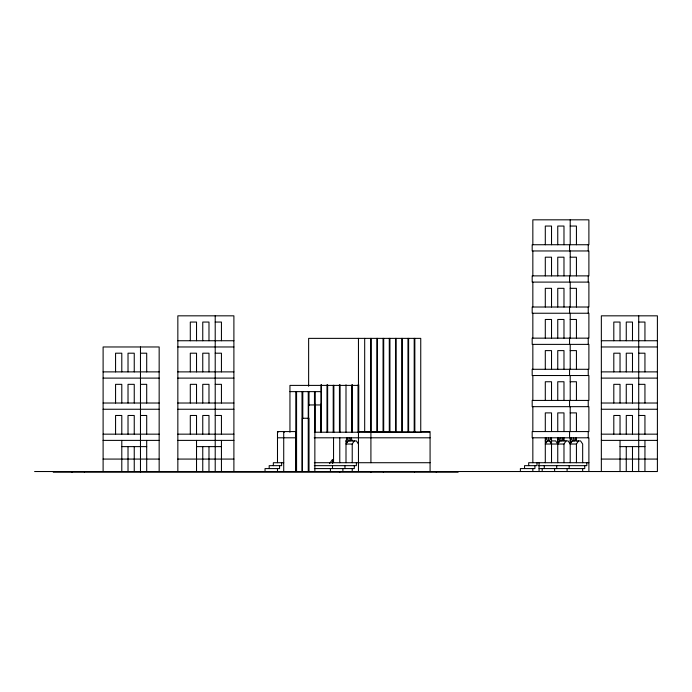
<?xml version="1.0" encoding="UTF-8"?>
<svg xmlns="http://www.w3.org/2000/svg" width="692" height="692" viewBox="0 0 692 692"><rect width="100%" height="100%" fill="white"/><g stroke="black" fill="none" stroke-linecap="round" stroke-linejoin="round"><path stroke-width="1.04" d="M346 462.714L346 440.916L347.038 437.802L348.076 440.916L346 444.03L352.228 444.03L354.304 440.916M350.152 440.916L351.19 437.802L352.228 440.916M551.524 444.03L549.448 440.916L550.486 437.802L551.524 440.916L550.486 442.473M561.904 440.916L562.942 437.802L563.98 440.916L563.98 437.802M574.36 440.916L575.398 437.802L576.436 440.916L576.436 437.802M546.334 442.473L545.296 440.916L546.334 437.802L547.372 440.916L545.296 444.03L563.98 444.03L566.056 440.916M558.79 442.473L557.752 440.916L558.79 437.802L559.828 440.916L557.752 444.03L555.676 440.916L551.524 440.916M559.828 440.916L568.132 440.916L570.208 444.03L572.284 440.916L571.246 437.802L570.208 440.916L571.246 442.473M576.436 462.714L576.436 444.03L578.512 440.916M329.539 463.623L332.506 459.427L332.506 463.579M570.208 226.05L576.436 226.05L576.436 244.734M570.208 257.19L576.436 257.19L576.436 275.874M570.208 288.33L576.436 288.33L576.436 307.014M570.208 319.47L576.436 319.47L576.436 338.154M215.212 322.057L221.44 322.057L221.44 340.741M638.716 322.057L644.944 322.057L644.944 340.741M177.844 340.741L233.896 340.741M601.348 340.741L657.4 340.741M177.844 346.969L233.896 346.969M601.348 346.969L657.4 346.969M570.208 350.61L576.436 350.61L576.436 369.294M140.476 353.197L146.704 353.197L146.704 371.881M215.212 353.197L221.44 353.197L221.44 371.881M638.716 353.197L644.944 353.197L644.944 371.881M103.108 371.881L159.16 371.881M177.844 371.881L233.896 371.881M601.348 371.881L657.4 371.881M103.108 378.109L159.16 378.109M177.844 378.109L233.896 378.109M601.348 378.109L657.4 378.109M570.208 381.75L576.436 381.75L576.436 400.434M140.476 384.337L146.704 384.337L146.704 403.021M215.212 384.337L221.44 384.337L221.44 403.021M638.716 384.337L644.944 384.337L644.944 403.021M358.456 385.401L289.948 385.401L289.948 432.223M289.948 391.629L321.088 391.629M103.108 403.021L159.16 403.021M177.844 403.021L233.896 403.021M601.348 403.021L657.4 403.021M321.088 404.95L308.632 404.95L308.632 418.262M103.108 409.249L159.16 409.249M177.844 409.249L233.896 409.249M601.348 409.249L657.4 409.249M570.208 412.89L576.436 412.89L576.436 431.574M140.476 415.477L146.704 415.477L146.704 434.161M215.212 415.477L221.44 415.477L221.44 434.161M638.716 415.477L644.944 415.477L644.944 434.161M308.632 386.3L308.632 338.371L420.745 338.371L420.745 432.223L358.456 431.574L358.456 338.371M420.399 431.574L430.078 431.574L430.078 471.529M314.384 432.223L429.429 432.223L429.429 431.574M103.108 434.161L159.16 434.161M177.844 434.161L233.896 434.161M601.348 434.161L657.4 434.161M277.492 437.802L296.176 437.802M314.22 437.802L430.078 437.802M103.108 440.389L159.16 440.389M177.844 440.389L233.896 440.389M601.348 440.389L657.4 440.389M348.076 440.916L356.38 440.916L358.456 444.03M547.372 440.916L549.448 440.916M572.284 440.916L580.588 440.916L582.664 444.03L582.664 462.714M570.208 444.03L576.436 444.03M121.792 446.617L146.704 446.617M196.528 446.617L221.44 446.617M620.032 446.617L644.944 446.617M103.108 459.073L159.16 459.073M177.844 459.073L233.896 459.073M601.348 459.073L657.4 459.073M283.72 462.714L273.34 462.714L273.34 465.655M314.324 462.714L430.078 462.714M588.892 462.714L528.688 462.714L528.688 465.655M314.324 465.655L356.38 465.655L356.38 462.714M538.376 465.655L586.816 465.655L586.816 462.714M314.358 468.588L354.304 468.588L354.304 465.655M539.068 468.588L584.74 468.588L584.74 465.655M34.6 471.529L657.4 471.529L657.4 315.829L601.348 315.829L601.348 471.529M346 440.916L347.038 442.473M644.944 440.389L644.944 471.529M638.716 315.829L638.716 471.529M632.488 340.741L632.488 322.057L626.26 322.057L626.26 340.741M632.488 371.881L632.488 353.197L626.26 353.197L626.26 371.881M632.488 403.021L632.488 384.337L626.26 384.337L626.26 403.021M632.488 434.161L632.488 415.477L626.26 415.477L626.26 434.161M632.488 446.617L632.488 471.529M626.26 446.617L626.26 471.529M620.032 340.741L620.032 322.057L613.804 322.057L613.804 340.741M620.032 371.881L620.032 353.197L613.804 353.197L613.804 371.881M620.032 403.021L620.032 384.337L613.804 384.337L613.804 403.021M620.032 434.161L620.032 415.477L613.804 415.477L613.804 434.161M620.032 440.389L620.032 471.529M588.892 471.529L588.892 437.802L532.191 437.802L532.191 431.574L588.892 431.574L588.892 406.662L532.191 406.662L532.191 400.434L588.892 400.434L588.892 375.522L532.191 375.522L532.191 369.294L588.892 369.294L588.892 344.382L532.191 344.382L532.191 338.154L588.892 338.154L588.892 313.242L532.191 313.242L532.191 307.014L588.892 307.014L588.892 282.102L532.191 282.102L532.191 275.874L588.892 275.874L588.892 250.962L532.191 250.962L532.191 244.734L588.892 244.734L588.892 219.822L532.84 219.822L532.84 244.734M588.243 244.734L588.243 250.962M588.243 275.874L588.243 282.102M588.243 307.014L588.243 313.242M588.243 338.154L588.243 344.382M588.243 369.294L588.243 375.522M588.243 400.434L588.243 406.662M588.243 431.574L588.243 437.802M582.664 468.588L582.664 471.529M573.322 437.802L573.322 440.916M570.208 219.822L570.208 244.734M570.208 250.962L570.208 275.874M570.208 282.102L570.208 307.014M570.208 313.242L570.208 338.154M570.208 344.382L570.208 369.294M570.208 375.522L570.208 400.434M570.208 406.662L570.208 431.574M570.208 437.802L570.208 462.714M569.559 244.734L569.559 250.962M569.559 275.874L569.559 282.102M569.559 307.014L569.559 313.242M569.559 338.154L569.559 344.382M569.559 369.294L569.559 375.522M569.559 400.434L569.559 406.662M569.559 431.574L569.559 437.802M569.17 465.655L569.17 468.588M567.094 468.588L567.094 471.529M563.98 244.734L563.98 226.05L557.752 226.05L557.752 244.734M563.98 275.874L563.98 257.19L557.752 257.19L557.752 275.874M563.98 307.014L563.98 288.33L557.752 288.33L557.752 307.014M563.98 338.154L563.98 319.47L557.752 319.47L557.752 338.154M563.98 369.294L563.98 350.61L557.752 350.61L557.752 369.294M563.98 400.434L563.98 381.75L557.752 381.75L557.752 400.434M563.98 431.574L563.98 412.89L557.752 412.89L557.752 431.574M563.98 444.03L563.98 462.714M560.866 437.802L560.866 440.916M557.752 437.802L557.752 462.714M556.714 465.655L556.714 468.588M554.638 468.588L554.638 471.529M551.524 244.734L551.524 226.05L545.296 226.05L545.296 244.734M551.524 275.874L551.524 257.19L545.296 257.19L545.296 275.874M551.524 307.014L551.524 288.33L545.296 288.33L545.296 307.014M551.524 338.154L551.524 319.47L545.296 319.47L545.296 338.154M551.524 369.294L551.524 350.61L545.296 350.61L545.296 369.294M551.524 400.434L551.524 381.75L545.296 381.75L545.296 400.434M551.524 431.574L551.524 412.89L545.296 412.89L545.296 431.574M551.524 437.802L551.524 462.714M548.41 437.802L548.41 440.916M545.296 437.802L545.296 462.714M544.258 465.655L544.258 468.588M542.182 468.588L542.182 471.529M539.068 462.714L539.068 471.529M536.992 462.714L536.992 465.655L524.536 465.655L524.536 468.588M534.916 465.655L534.916 468.588L520.384 468.588L520.384 471.529M532.84 250.962L532.84 275.874M532.84 282.102L532.84 307.014M532.84 313.242L532.84 338.154M532.84 344.382L532.84 369.294M532.84 375.522L532.84 400.434M532.84 406.662L532.84 431.574M532.84 437.802L532.84 462.714M532.84 468.588L532.84 471.529M458.104 471.529L458.104 472.178L53.284 472.178L53.284 471.529M436.306 471.529L436.306 472.178M414.845 338.371L414.845 432.223M414.508 471.529L414.508 472.178M414.197 338.371L414.197 432.223M408.617 338.371L408.617 432.223M407.969 338.371L407.969 432.223M402.389 338.371L402.389 432.223M401.741 338.371L401.741 432.223M396.161 338.371L396.161 432.223M395.513 338.371L395.513 432.223M389.933 338.371L389.933 432.223M389.285 338.371L389.285 432.223M383.705 338.371L383.705 432.223M383.368 471.529L383.368 472.178M383.057 338.371L383.057 432.223M377.477 338.371L377.477 432.223M376.829 338.371L376.829 432.223M371.249 338.371L371.249 432.223M370.912 432.612L370.912 462.714M370.912 471.529L370.912 472.178M370.601 338.371L370.601 432.223M364.684 338.371L364.684 431.574M358.741 384.761L358.741 432.223M358.456 432.612L358.456 471.529M358.084 384.761L358.084 432.223M352.47 384.761L352.47 432.223M352.228 385.401L352.228 432.223M352.228 444.03L352.228 462.714M352.228 468.588L352.228 471.529M351.813 384.761L351.813 432.223M349.114 437.802L349.114 440.916M346 384.787L346 432.223M344.962 465.655L344.962 468.588M342.886 468.588L342.886 471.529M340.092 384.787L340.092 432.223M339.772 437.802L339.772 462.714M339.772 471.529L339.772 472.178M339.443 384.787L339.443 432.223M333.864 385.271L333.864 432.223M333.544 437.802L333.544 462.714M333.215 385.271L333.215 432.223M332.506 465.655L332.506 468.588M330.43 468.588L330.43 471.529M327.636 384.787L327.636 432.223M326.987 384.787L326.987 432.223M321.304 384.761L321.304 432.223M321.088 384.787L321.088 432.223M320.655 404.18L320.655 432.223M315.249 391.629L315.249 404.95M315.033 404.18L315.033 432.223M314.86 404.448L314.86 471.529M314.471 391.629L314.471 404.95M309.021 391.629L309.021 405.477M309.021 471.529L309.021 418.262L302.404 418.262L302.404 471.529M308.243 391.629L308.243 471.529M302.793 391.629L302.793 418.625M302.015 391.629L302.015 471.529M296.565 391.629L296.565 471.529M296.176 471.529L296.176 431.574L277.492 431.574L277.492 462.714M295.787 391.629L295.787 471.529M295.527 431.574L295.527 432.223M284.369 431.574L284.369 432.223M283.72 431.574L283.72 471.529M281.644 462.714L281.644 465.655L269.188 465.655L269.188 468.588M279.568 465.655L279.568 468.588L265.036 468.588L265.036 471.529M278.141 431.574L278.141 432.223M277.492 468.588L277.492 471.529M233.896 471.529L233.896 315.829L177.844 315.829L177.844 471.529M221.44 440.389L221.44 471.529M215.212 315.829L215.212 471.529M208.984 340.741L208.984 322.057L202.756 322.057L202.756 340.741M208.984 371.881L208.984 353.197L202.756 353.197L202.756 371.881M208.984 403.021L208.984 384.337L202.756 384.337L202.756 403.021M208.984 434.161L208.984 415.477L202.756 415.477L202.756 434.161M208.984 446.617L208.984 471.529M202.756 446.617L202.756 471.529M196.528 340.741L196.528 322.057L190.3 322.057L190.3 340.741M196.528 371.881L196.528 353.197L190.3 353.197L190.3 371.881M196.528 403.021L196.528 384.337L190.3 384.337L190.3 403.021M196.528 434.161L196.528 415.477L190.3 415.477L190.3 434.161M196.528 440.389L196.528 471.529M159.16 471.529L159.16 346.969L103.108 346.969L103.108 471.529M146.704 440.389L146.704 471.529M140.476 346.969L140.476 472.178M134.248 371.881L134.248 353.197L128.02 353.197L128.02 371.881M134.248 403.021L134.248 384.337L128.02 384.337L128.02 403.021M134.248 434.161L134.248 415.477L128.02 415.477L128.02 434.161M134.248 446.617L134.248 471.529M128.02 446.617L128.02 471.529M121.792 371.881L121.792 353.197L115.564 353.197L115.564 371.881M121.792 403.021L121.792 384.337L115.564 384.337L115.564 403.021M121.792 434.161L121.792 415.477L115.564 415.477L115.564 434.161M121.792 440.389L121.792 471.529M84.424 471.529L84.424 472.178M71.968 471.529L71.968 472.178"/></g></svg>
